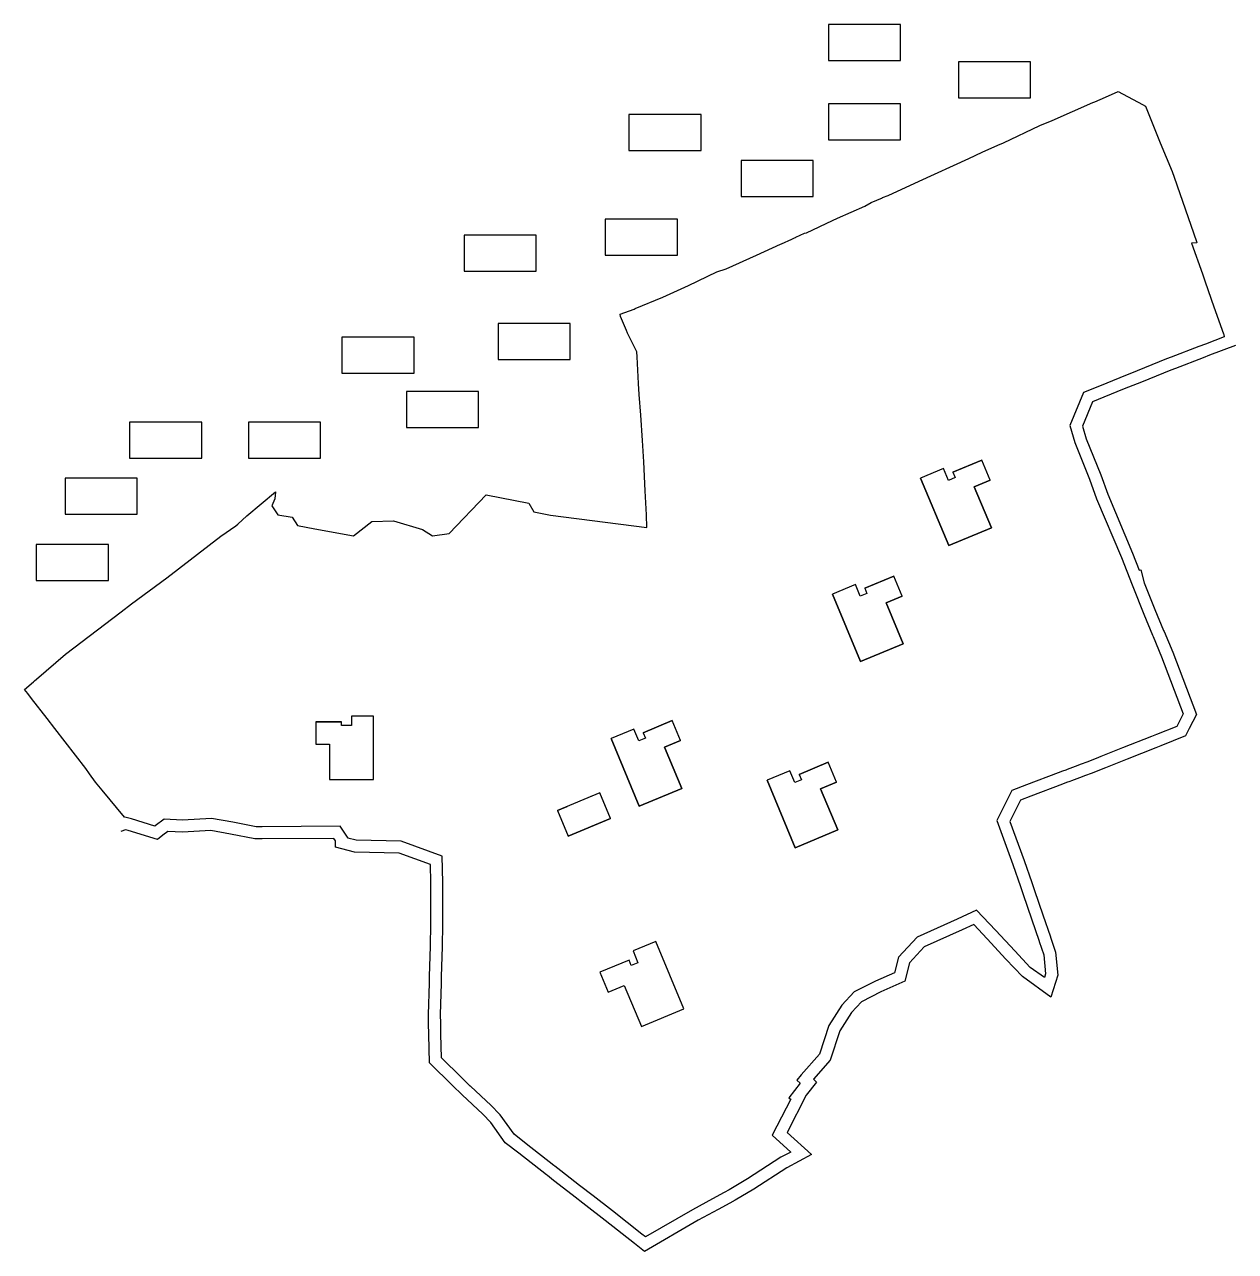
# Model space of a CAD drawing. Header units: millimetres. Extents: x -270412 to 233385, y -232019 to 278283.
import ezdxf

# ---------------------------------------------------------------- set-up
doc = ezdxf.new("R2010")
doc.units = ezdxf.units.MM
doc.header["$MEASUREMENT"] = 0
for name, color, linetype in [('ADJ_BLDG_5F', 7, 'Continuous'), ('ADJ_BOUNDARY', 7, 'Continuous'), ('PLAN_A_1', 7, 'Continuous'), ('PLAN_WIN', 7, 'Continuous'), ('ROAD_CL', 7, 'Continuous'), ('SITE_BOUNDARY', 7, 'Continuous')]:
    doc.layers.add(name, color=color, linetype=linetype)

msp = doc.modelspace()

# ---------------------------------------------------------------- linework, layer by layer
at = {"layer": 'ADJ_BLDG_5F', "color": 6}
for points in [[(64049, 263283), (94049, 263283), (94049, 278283), (64049, 278283)], [(118107, 247739), (148107, 247739), (148107, 262739), (118107, 262739)], [(64049, 230354), (94049, 230354), (94049, 245354), (64049, 245354)], [(-18962, 225837), (11038, 225837), (11038, 240837), (-18962, 240837)], [(27669, 206760), (57669, 206760), (57669, 221760), (27669, 221760)], [(-28811, 182377), (1189, 182377), (1189, 197377), (-28811, 197377)], [(-87497, 175672), (-57497, 175672), (-57497, 190672), (-87497, 190672)], [(-73366, 138932), (-43366, 138932), (-43366, 153932), (-73366, 153932)], [(-73366, 138932), (-43366, 138932), (-43366, 153932), (-73366, 153932)], [(-138368, 133279), (-108368, 133279), (-108368, 148279), (-138368, 148279)], [(-111520, 110670), (-81520, 110670), (-81520, 125670), (-111520, 125670)], [(-226686, 97952), (-196686, 97952), (-196686, 112952), (-226686, 112952)], [(-177228, 97952), (-147228, 97952), (-147228, 112952), (-177228, 112952)], [(-253535, 74636), (-223535, 74636), (-223535, 89636), (-253535, 89636)], [(-265546, 47081), (-235546, 47081), (-235546, 62081), (-265546, 62081)]]:
    msp.add_lwpolyline(points, close=True, dxfattribs=at)
at = {"layer": 'ADJ_BOUNDARY', "color": 2}
msp.add_lwpolyline([(-270412, 1717), (-266637, 4933), (-266222, 5287), (-265492, 5957), (-253422, 16397), (-230272, 33977), (-225842, 37347), (-211263, 48218), (-188703, 65428), (-182453, 69788), (-181713, 70528), (-177963, 73978), (-165974, 83938), (-166304, 81008), (-167484, 78118), (-165064, 74408), (-159134, 73378), (-156844, 69948), (-149704, 68598), (-133494, 65629), (-125944, 71579), (-116904, 71889), (-104794, 68319), (-100644, 65629), (-93744, 66639), (-78344, 82719), (-60594, 79190), (-58484, 75670), (-51584, 74160), (-11495, 69091), (-11665, 74411), (-12225, 84340), (-12815, 96430), (-13325, 105220), (-14065, 115840), (-14656, 124448), (-14966, 128980), (-15586, 140060), (-15716, 142090), (-19536, 149960), (-19986, 151010), (-22506, 156910), (-22596, 157770), (-16796, 159950), (-16416, 160110), (-4876, 164900), (5874, 169790), (17553, 175460), (21473, 176640), (34133, 182300), (44113, 186970), (44473, 187140), (48823, 189061), (49953, 189551), (50323, 189711), (50543, 189801), (54153, 191471), (54943, 191711), (65783, 196761), (67793, 197681), (79172, 202791), (81872, 204271), (86512, 206271), (86582, 206301), (88902, 207131), (101752, 213141), (122452, 222611), (128032, 225162), (134462, 228112), (136841, 229032), (152061, 236242), (157141, 238342), (174061, 245862), (174911, 246172), (179381, 248142), (184571, 250422)], dxfattribs=at)
at = {"layer": 'PLAN_A_1', "color": 7}
for points in [[(102411, 89611), (114100, 61548), (131824, 68931), (124711, 86009), (131357, 88777), (127896, 97085), (115803, 92048), (116726, 89832), (113957, 88679), (111919, 93571)], [(65729, 41400), (77418, 13337), (95142, 20720), (88028, 37797), (94675, 40566), (91214, 48874), (79121, 43837), (80044, 41621), (77275, 40468), (75237, 45360)], [(-134376, -9339), (-134376, -13229), (-138476, -13229), (-138476, -11739), (-149276, -11739), (-149276, -21039), (-143576, -21039), (-143576, -35739), (-125176, -35739), (-125176, -9339)], [(-26394, -18719), (-14705, -46782), (3019, -39399), (-4095, -22321), (2552, -19553), (-909, -11245), (-13002, -16282), (-12079, -18497), (-14848, -19651), (-16886, -14758)], [(38492, -36022), (50181, -64085), (67905, -56702), (60792, -39624), (67438, -36856), (63978, -28548), (51885, -33585), (52808, -35800), (50038, -36954), (48000, -32061)], [(-48703, -48626), (-44273, -59260), (-26623, -51908), (-31053, -41274)], [(-17251, -107028), (-15213, -111920), (-17982, -113074), (-18905, -110858), (-30998, -115895), (-27537, -124203), (-20891, -121435), (-13777, -138513), (3947, -131130), (-7742, -103067)]]:
    msp.add_lwpolyline(points, close=True, dxfattribs=at)
at = {"layer": 'PLAN_WIN', "color": 6}
for points in [[(115803, 92048), (127896, 97085)], [(131357, 88777), (124711, 86009), (131824, 68931), (114100, 61548), (102411, 89611)], [(79121, 43837), (91214, 48874)], [(94675, 40566), (88028, 37797), (95142, 20720), (77418, 13337), (65729, 41400)], [(-149276, -21039), (-143576, -21039), (-143576, -35739), (-125176, -35739), (-125176, -9339), (-134376, -9339)], [(-149276, -11739), (-138476, -11739)], [(-13002, -16282), (-909, -11245)], [(2552, -19553), (-4095, -22321), (3019, -39399), (-14705, -46782), (-26394, -18719)], [(51885, -33585), (63978, -28548)], [(67438, -36856), (60792, -39624), (67905, -56702), (50181, -64085), (38492, -36022)], [(-31053, -41274), (-35041, -42935)], [(-48703, -48626), (-44715, -46964)], [(-26623, -51908), (-44273, -59260)], [(-27537, -124203), (-20891, -121435), (-13777, -138513), (3947, -131130), (-7742, -103067)], [(-18905, -110858), (-30998, -115895)]]:
    msp.add_lwpolyline(points, dxfattribs=at)
at = {"layer": 'ROAD_CL', "color": 4}
msp.add_lwpolyline([(233385, 144829), (222647, 140713), (219999, 139704), (208464, 135276), (206525, 134531), (194336, 129607), (187136, 126697), (178646, 123267), (173963, 121374), (169767, 111217), (171239, 106020), (177311, 91059), (180281, 82897), (190544, 58453), (193361, 51340), (193993, 51524), (195426, 46127), (199844, 34973), (203495, 26283), (203715, 25772), (207319, 17188), (217108, -8658), (214158, -14529), (212619, -17562), (202322, -21661), (200232, -22492), (188260, -27253), (179296, -30806), (178237, -31236), (173722, -33028), (170558, -34225), (169593, -34586), (165158, -36255), (164406, -36539), (163088, -36945), (161365, -37604), (148288, -42624), (143940, -44294), (139552, -53147), (145417, -69429), (148653, -78626), (149801, -81888), (153278, -92068), (156407, -101218), (156463, -101363), (158546, -107580), (159495, -117092), (156580, -126190), (144721, -117659), (137909, -110385), (130049, -102005), (124507, -96089), (119624, -98303), (103876, -105379), (97731, -112027), (95841, -119646), (85818, -124087), (77775, -128144), (73594, -132661), (68791, -140214), (64736, -152514), (57818, -160369), (59095, -161567), (54795, -166991), (46832, -182566), (57017, -191710), (46769, -197169), (33053, -206058), (25208, -210743), (23089, -211913), (18198, -214559), (9887, -219053), (-12442, -232019), (-16702, -228694), (-28899, -219117), (-36899, -212895), (-42558, -208496), (-50307, -202477), (-52862, -200493), (-53277, -200169), (-64787, -191179), (-70422, -186783), (-76374, -178326), (-79791, -174918), (-88364, -166926), (-88526, -166764), (-92171, -163199), (-101958, -153577), (-102200, -141755), (-102281, -137251), (-102291, -133402), (-101959, -120414), (-101879, -117624), (-101560, -105051), (-101321, -95914), (-101321, -95424), (-101331, -89918), (-101352, -78568), (-101543, -71123), (-114616, -66366), (-133078, -65948), (-141047, -63917), (-140993, -61289), (-141744, -60201), (-171550, -60432), (-174528, -60455), (-184719, -58417), (-192923, -56995), (-204655, -57650), (-210774, -57298), (-212909, -58898), (-215087, -60732), (-227341, -56900), (-228425, -56601), (-230373, -57297)], dxfattribs=at)
at = {"layer": 'SITE_BOUNDARY', "color": 1}
msp.add_lwpolyline([(-113680, -61385), (-132396, -60962), (-135966, -60052), (-135960, -59778), (-135995, -59727), (-139135, -55180), (-171588, -55432), (-174052, -55451), (-183801, -53501), (-192631, -51971), (-204651, -52642), (-212311, -52202), (-216021, -54982), (-216211, -55142), (-225931, -52102), (-228621, -51362), (-228761, -51412), (-238061, -40212), (-238804, -39315), (-240911, -36772), (-243361, -33332), (-244961, -31122), (-257781, -14513), (-260991, -10353), (-267501, -2013), (-269082, 17), (-270412, 1717), (-266637, 4933), (-266222, 5287), (-265492, 5957), (-253422, 16397), (-230272, 33977), (-225842, 37347), (-211263, 48218), (-188703, 65428), (-182453, 69788), (-181713, 70528), (-177963, 73978), (-165974, 83938), (-166304, 81008), (-167484, 78118), (-165064, 74408), (-159134, 73378), (-156844, 69948), (-149704, 68598), (-133494, 65629), (-125944, 71579), (-116904, 71889), (-104794, 68319), (-100644, 65629), (-93744, 66639), (-78344, 82719), (-60594, 79190), (-58484, 75670), (-51584, 74160), (-11495, 69091), (-11665, 74411), (-12225, 84340), (-12815, 96430), (-13325, 105220), (-14065, 115840), (-14656, 124448), (-14966, 128980), (-15586, 140060), (-15716, 142090), (-19536, 149960), (-19986, 151010), (-22506, 156910), (-22596, 157770), (-16796, 159950), (-16416, 160110), (-4876, 164900), (5874, 169790), (17553, 175460), (21473, 176640), (34133, 182300), (44113, 186970), (44473, 187140), (48823, 189061), (49953, 189551), (50323, 189711), (50543, 189801), (54153, 191471), (54943, 191711), (65783, 196761), (67793, 197681), (79172, 202791), (81872, 204271), (86512, 206271), (86582, 206301), (88902, 207131), (101752, 213141), (122452, 222611), (128032, 225162), (134462, 228112), (136841, 229032), (152061, 236242), (157141, 238342), (174061, 245862), (174911, 246172), (179381, 248142), (184571, 250422), (194741, 245002), (195908, 244383), (202103, 229141), (206989, 217122), (207931, 214803), (217141, 187983), (217321, 187453), (215152, 187283), (219632, 174563), (219631, 174563), (220835, 171295), (220832, 171293), (224362, 160834), (228452, 149624), (228552, 149334), (228742, 148404), (220862, 145384), (218212, 144374), (206672, 139943), (204692, 139183), (192463, 134243), (185263, 131333), (176773, 127903), (170143, 125223), (164483, 111523), (166503, 104393), (172643, 89263), (175624, 81073), (185914, 56564), (190388, 45269), (190474, 45294), (190669, 44559), (190670, 44557), (195214, 33084), (198894, 24324), (199114, 23814), (202674, 15334), (211655, -8375), (209695, -12275), (209015, -13615), (200475, -17015), (198385, -17845), (186415, -22606), (177435, -26166), (176375, -26596), (171915, -28366), (168795, -29546), (167835, -29906), (163395, -31576), (162785, -31806), (161455, -32216), (159575, -32936), (146496, -37956), (140326, -40326), (134126, -52836), (140706, -71106), (143936, -80286), (145076, -83526), (148547, -93686), (151707, -102925), (151757, -103055), (153627, -108635), (154417, -116555), (153917, -118115), (148037, -113885), (141557, -106966), (133697, -98586), (125707, -90056), (117567, -93746), (100897, -101236), (93187, -109576), (91577, -116066), (83678, -119566), (74718, -124086), (69618, -129596), (64238, -138057), (60308, -149976), (52698, -158617), (50868, -160707), (52318, -162067), (47499, -168147), (47679, -168237), (48349, -168617), (40629, -183717), (48359, -190656), (44229, -192856), (30410, -201813), (22718, -206407), (20691, -207525), (15820, -210161), (7442, -214691), (-12030, -225998), (-13620, -224757), (-25820, -215177), (-33830, -208947), (-39490, -204548), (-47240, -198528), (-49790, -196548), (-50200, -196228), (-61710, -187238), (-66760, -183298), (-72510, -175128), (-72760, -174868), (-76320, -171318), (-84890, -163329), (-85010, -163209), (-88670, -159629), (-97001, -151439), (-97201, -141659), (-97281, -137199), (-97291, -133459), (-96961, -120549), (-96881, -117759), (-96561, -105179), (-96321, -95979), (-96321, -95419), (-96331, -89909), (-96352, -78500), (-96632, -67590)], close=True, dxfattribs=at)

doc.saveas('drawing.dxf')
